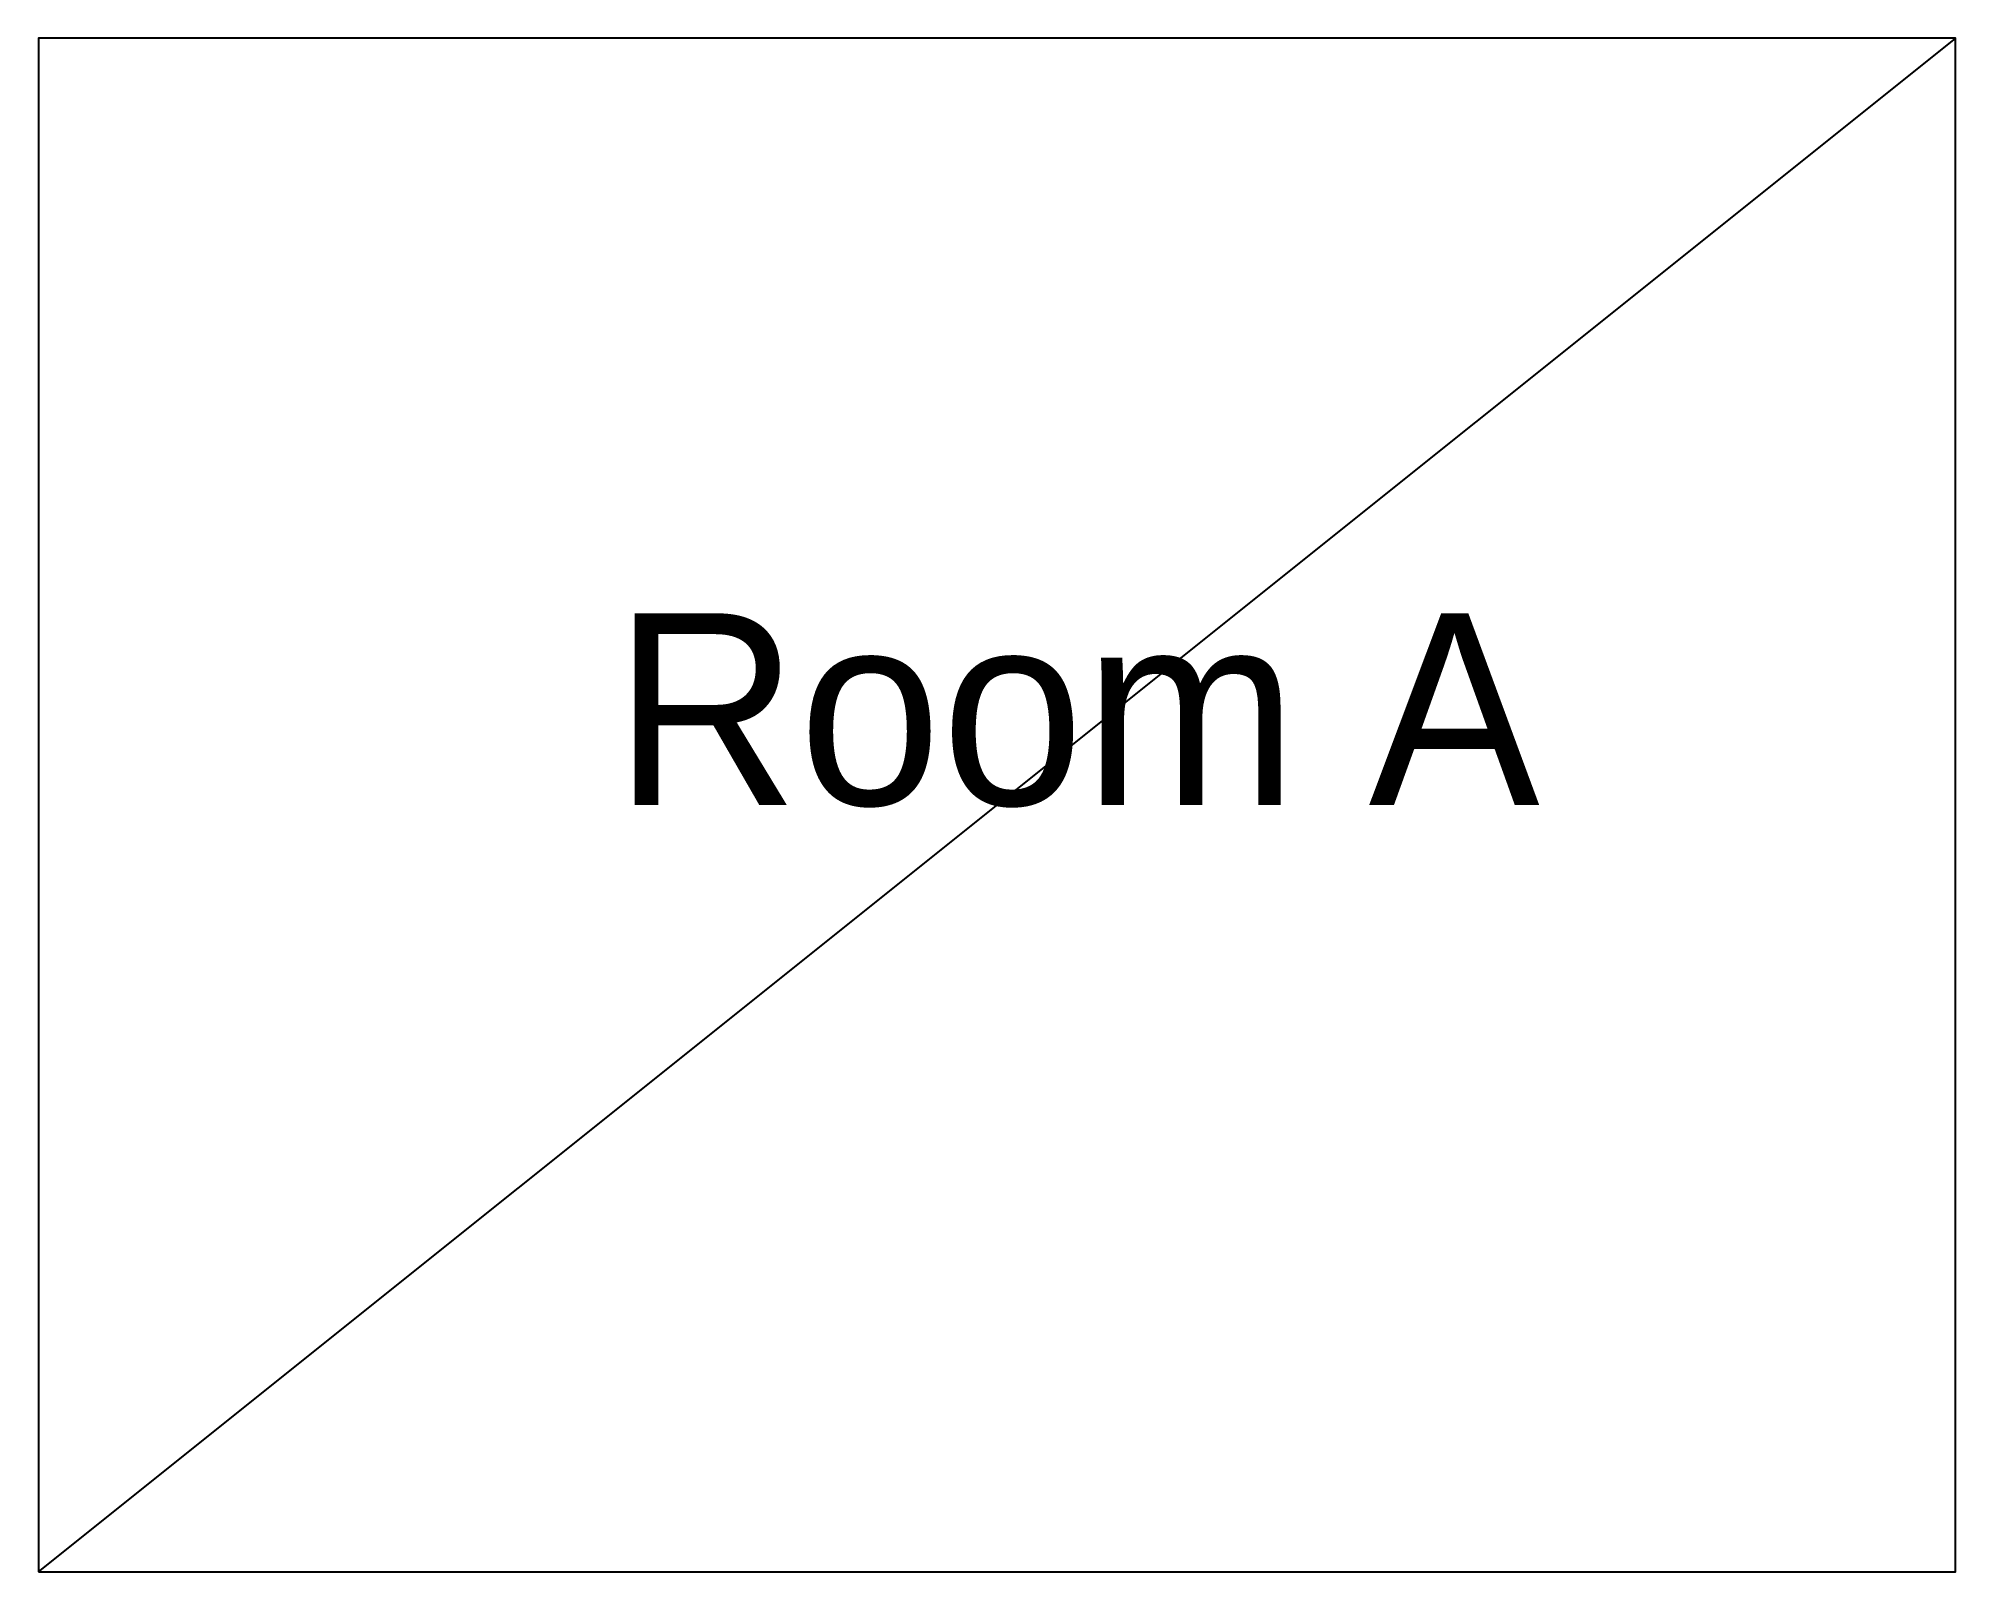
# Model space of a CAD drawing. Header units: millimetres. Extents: x 0 to 254, y 0 to 203.
import ezdxf

# ---------------------------------------------------------------- set-up
doc = ezdxf.new("R2010")
doc.units = ezdxf.units.MM
doc.layers.add('NOTES', color=3, linetype='Continuous')
doc.layers.add('STRUCTURAL', color=1, linetype='Continuous')

msp = doc.modelspace()

# ---------------------------------------------------------------- linework, layer by layer
at = {"layer": 'STRUCTURAL'}
msp.add_line((0, 0), (254, 203.2), dxfattribs=at)
msp.add_lwpolyline([(0, 0), (254, 0), (254, 203.2), (0, 203.2)], close=True, dxfattribs=at)

# ---------------------------------------------------------------- texts
at = {"layer": 'NOTES'}
msp.add_text('Room A', height=25.4, dxfattribs=at).set_placement((76.2, 101.6))

doc.saveas('drawing.dxf')
